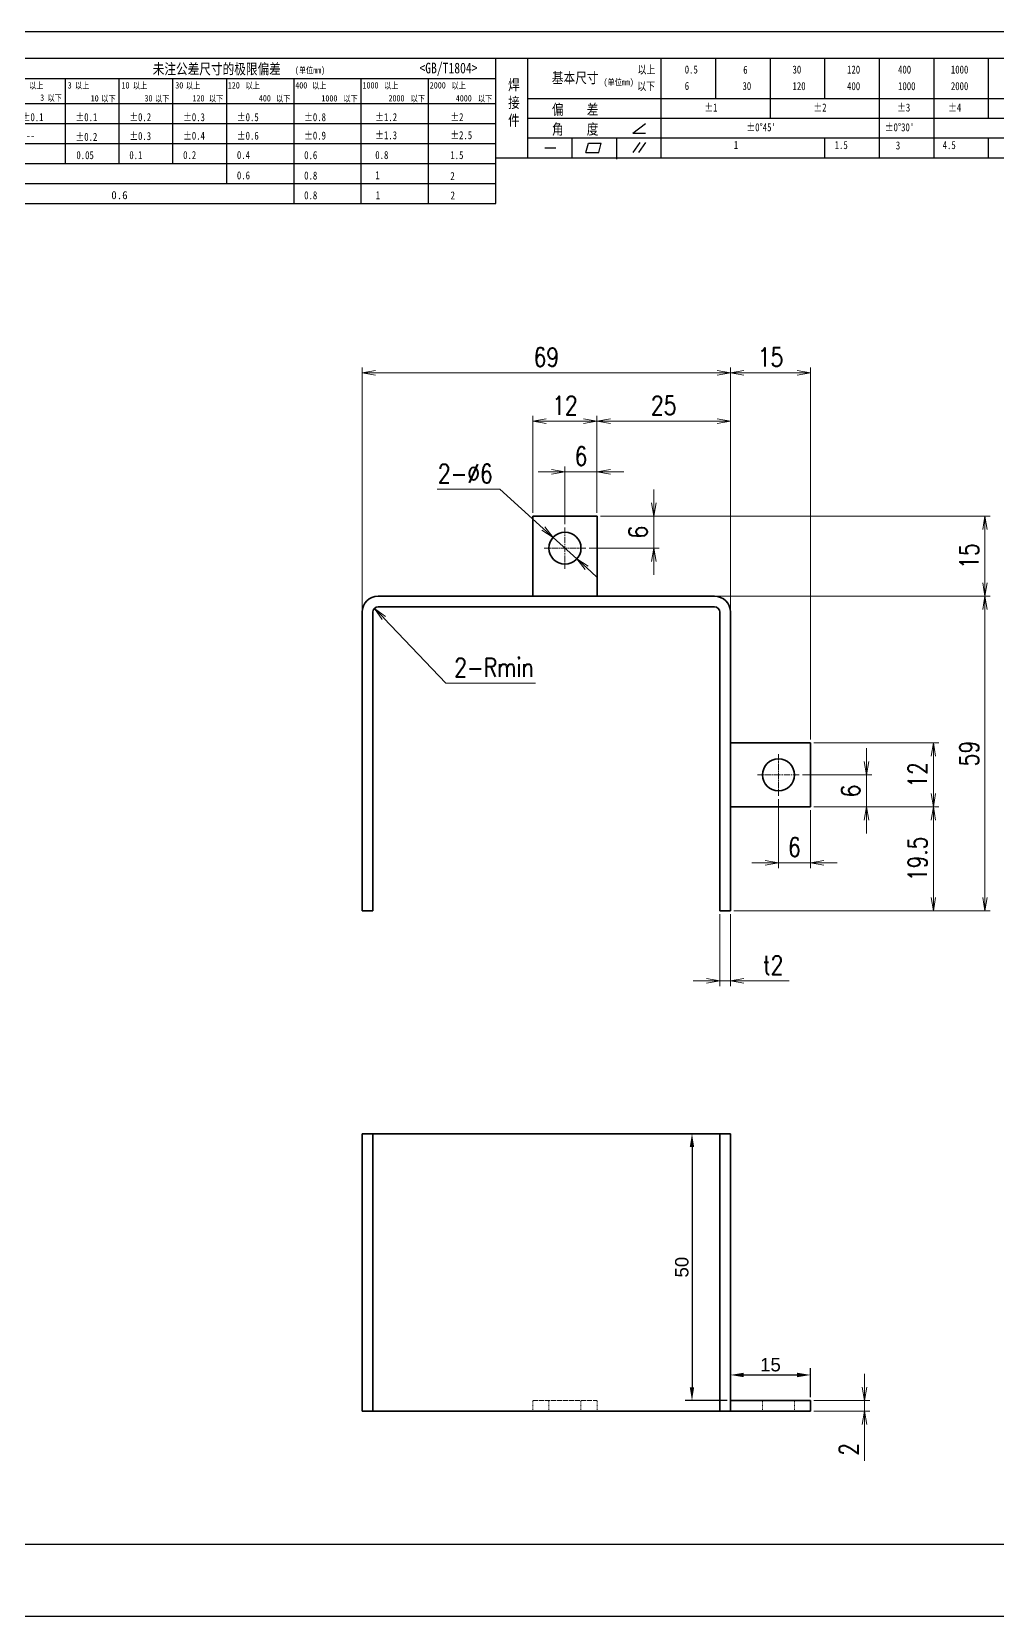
# Model space of a CAD drawing. Header units: millimetres. Extents: x 1201 to 11615, y -7347 to 2683.
# Drawn here: x 5576.4 to 5757.3, y -3109.3 to -2812.3 of the extents above; entities that cross this region are included whole.
import ezdxf

# ---------------------------------------------------------------- set-up
doc = ezdxf.new("R2010")
doc.units = ezdxf.units.MM
doc.linetypes.add('AM_ISO02W050x2', pattern=[3.75, 3, -0.75])
doc.linetypes.add('AM_ISO08W050x2', pattern=[9, 6, -0.75, 1.5, -0.75])
for name, color, linetype, lineweight in [('CENTER', 2, 'AM_ISO08W050x2', 15), ('DIM', 3, 'Continuous', 20), ('HIDDEN', 1, 'AM_ISO02W050x2', 18), ('图框', 7, 'Continuous', 15)]:
    doc.layers.add(name, color=color, linetype=linetype, lineweight=lineweight)
doc.layers.add('图\\M+19E79\\M+195B6\\M+18E9A', color=7, linetype='Continuous')
doc.styles.add('DIM', font='romans.shx', dxfattribs={"width": 0.8, "bigfont": 'bigfont.shx'})
doc.styles.get("Standard").update_dxf_attribs({"font": 'arial.ttf'})
doc.styles.add('国标', font='simfang.ttf', dxfattribs={"width": 0.8})
doc.dimstyles.new('ISO-25', dxfattribs={"dimtxt": 2.5, "dimasz": 2.5, "dimexe": 1.25, "dimexo": 0.625, "dimtad": 1, "dimtxsty": 'Standard', "dimcen": 2.5, "dimadec": 0, "dimazin": 0, "dimtfac": 1, "dimtmove": 0, "dimatfit": 3, "dimfxl": 0, "dimarcsym": 0})
doc.dimstyles.new('YH 1-1$0', dxfattribs={"dimtxt": 3.5, "dimasz": 2.5, "dimexe": 1, "dimexo": 0.625, "dimgap": 1.2, "dimtad": 1, "dimzin": 9, "dimdsep": 46, "dimtxsty": 'DIM', "dimblk": 'OPEN', "dimcen": 0, "dimclrd": 8, "dimclre": 8, "dimclrt": 2, "dimazin": 2, "dimtfac": 0.5, "dimtmove": 0, "dimatfit": 3, "dimldrblk": 'OPEN', "dimfxl": 0, "dimtolj": 1, "dimlwd": 13, "dimlwe": 13, "dimarcsym": 0})
doc.dimstyles.new('YH 1-1$3', dxfattribs={"dimtxt": 3.5, "dimasz": 2.5, "dimexe": 1, "dimexo": 0.625, "dimgap": 1.2, "dimtad": 1, "dimtoh": 1, "dimzin": 9, "dimdsep": 46, "dimtxsty": 'DIM', "dimblk": 'OPEN', "dimcen": 0, "dimclrd": 8, "dimclre": 8, "dimclrt": 2, "dimazin": 2, "dimtfac": 0.5, "dimtmove": 0, "dimatfit": 3, "dimldrblk": 'OPEN', "dimfxl": 0, "dimtolj": 1, "dimlwd": 13, "dimlwe": 13, "dimarcsym": 0})
doc.dimstyles.new('YH 1-1$4', dxfattribs={"dimtxt": 3.5, "dimasz": 2.5, "dimexe": 1, "dimexo": 0.625, "dimgap": 1.2, "dimtad": 1, "dimtoh": 1, "dimzin": 9, "dimdsep": 46, "dimtxsty": 'DIM', "dimblk": 'OPEN', "dimcen": 0, "dimclrd": 8, "dimclre": 8, "dimclrt": 2, "dimazin": 2, "dimtfac": 0.5, "dimtmove": 0, "dimatfit": 3, "dimldrblk": 'OPEN', "dimfxl": 0, "dimtolj": 1, "dimlwd": 13, "dimlwe": 13, "dimarcsym": 0})

# ---------------------------------------------------------------- blocks, each defined once
blk = doc.blocks.new('GZDEH零件A3图框V01版')
at = {"layer": 'Defpoints', "linetype": 'Continuous'}
for p, q in [((3277.49, -1549.46), (2857.49, -1549.46)), ((2857.49, -1846.46), (3277.49, -1846.46))]:
    blk.add_line(p, q, dxfattribs=at)
at = {"layer": '图\\M+19E79\\M+195B6\\M+18E9A', "linetype": 'Continuous', "lineweight": 30}
for p, q in [((3272.49, -1554.46), (2882.49, -1554.46)), ((2882.49, -1832.96), (3272.49, -1832.96))]:
    blk.add_line(p, q, dxfattribs=at)
at = {"layer": '图\\M+19E79\\M+195B6\\M+18E9A', "color": 9}
for p, q in [((2990.09, -1581.67), (2990.09, -1554.46)), ((2996.09, -1573.08), (2996.09, -1554.46)), ((3021.09, -1561.98), (3021.09, -1554.46)), ((3031.31, -1561.98), (3031.31, -1554.46)), ((3041.53, -1561.98), (3041.53, -1554.46)), ((3051.75, -1561.98), (3051.75, -1554.46)), ((3061.98, -1561.98), (3061.98, -1554.46)), ((3072.2, -1561.98), (3072.2, -1554.46)), ((3082.42, -1561.98), (3082.42, -1554.46)), ((2899.37, -1558.24), (2990.09, -1558.24)), ((2909.45, -1574.17), (2909.45, -1558.24)), ((2919.53, -1574.17), (2919.53, -1558.24)), ((2929.61, -1574.17), (2929.61, -1558.24)), ((2939.69, -1577.92), (2939.69, -1558.24)), ((2952.29, -1581.67), (2952.29, -1558.24)), ((2964.89, -1581.67), (2964.89, -1558.24)), ((2977.49, -1581.67), (2977.49, -1558.24)), ((2996.09, -1561.98), (3113.09, -1561.98)), ((3021.09, -1573.08), (3021.09, -1561.98)), ((3041.53, -1565.68), (3041.53, -1561.98)), ((3061.98, -1573.08), (3061.98, -1561.98)), ((3072.2, -1573.08), (3072.2, -1561.98)), ((3082.42, -1565.68), (3082.42, -1561.98)), ((2882.49, -1562.92), (2990.09, -1562.92)), ((2882.49, -1566.67), (2990.09, -1566.67)), ((2996.09, -1565.68), (3113.09, -1565.68)), ((3015.75, -1568.51), (3018.15, -1566.66)), ((2882.49, -1570.42), (2990.09, -1570.42)), ((2996.09, -1569.38), (3113.09, -1569.38)), ((3004.42, -1573.08), (3004.42, -1569.38)), ((3006.97, -1572.12), (3007.45, -1570.33)), ((3007.45, -1570.33), (3009.86, -1570.33)), ((3009.39, -1572.12), (3009.86, -1570.33)), ((3012.75, -1573.08), (3012.75, -1569.38)), ((3015.75, -1568.51), (3018.15, -1568.51)), ((3015.81, -1572.12), (3017.15, -1570.26)), ((3016.89, -1572.12), (3018.23, -1570.26)), ((3051.75, -1573.08), (3051.75, -1569.38)), ((3082.42, -1573.08), (3082.42, -1569.48)), ((2990.09, -1573.08), (3113.09, -1573.08)), ((2999.26, -1571.23), (3001.32, -1571.23)), ((3006.97, -1572.12), (3009.39, -1572.12)), ((3012.75, -1573.33), (3012.75, -1573.08)), ((2882.49, -1574.17), (2990.09, -1574.17)), ((2882.49, -1577.92), (2990.09, -1577.92)), ((2882.49, -1581.67), (2990.09, -1581.67))]:
    blk.add_line(p, q, dxfattribs=at)
at = {"layer": '图\\M+19E79\\M+195B6\\M+18E9A', "color": 9, "style": '国标', "width": 0.8}
for s, height, p in [('未注公差尺寸的极限偏差', 2, (2925.81, -1557.44)), ('<GB/T1804>', 2, (2975.78, -1557.27)), ('以上', 1.5, (3016.64, -1557.33)), ('0.5', 1.5, (3025.49, -1557.3)), ('6', 1.5, (3036.45, -1557.34)), ('30', 1.5, (3045.69, -1557.31)), ('120', 1.5, (3055.91, -1557.31)), ('400', 1.5, (3065.46, -1557.31)), ('1000', 1.5, (3075.36, -1557.31)), ('30', 1.2, (2930.04, -1560.11)), ('基本尺寸', 2, (3000.6, -1559.1)), ('以下', 1.5, (3016.58, -1560.43)), ('6', 1.5, (3025.49, -1560.38)), ('30', 1.5, (3036.31, -1560.39)), ('120', 1.5, (3045.69, -1560.41)), ('400', 1.5, (3055.91, -1560.41)), ('1000', 1.5, (3065.46, -1560.41)), ('2000', 1.5, (3075.36, -1560.41)), ('±0.1', 1.5, (2901.27, -1566.23)), ('±0.1', 1.5, (2911.35, -1566.23)), ('±0.2', 1.5, (2921.43, -1566.23)), ('±0.3', 1.5, (2931.51, -1566.23)), ('±0.5', 1.5, (2941.59, -1566.23)), ('±0.8', 1.5, (2954.19, -1566.23)), ('±1.2', 1.5, (2967.51, -1566.23)), ('±2', 1.5, (2981.58, -1566.23)), ('偏    差', 2, (3000.6, -1565.04)), ('±1', 1.5, (3029.16, -1564.42)), ('±2', 1.5, (3049.61, -1564.42)), ('±3', 1.5, (3065.3, -1564.42)), ('±4', 1.5, (3074.85, -1564.42)), ('±0.3', 1.5, (2921.43, -1569.77)), ('±0.4', 1.5, (2931.51, -1569.71)), ('±0.6', 1.5, (2941.59, -1569.71)), ('±0.9', 1.5, (2954.19, -1569.68)), ('±1.3', 1.5, (2967.51, -1569.62)), ('±2.5', 1.5, (2981.58, -1569.61)), ('角    度', 2, (3000.6, -1568.74)), ("±0%%D45'", 1.5, (3037.06, -1568.12)), ("±0%%D30'", 1.5, (3062.98, -1568.12)), ('---', 1.5, (2901.27, -1569.65)), ('±0.2', 1.5, (2911.35, -1569.92)), ('1', 1.5, (3034.69, -1571.43)), ('1.5', 1.5, (3053.59, -1571.46)), ('3', 1.5, (3065.05, -1571.53)), ('4.5', 1.5, (3073.82, -1571.46)), ('0.1', 1.5, (2921.43, -1573.34)), ('0.2', 1.5, (2931.51, -1573.33)), ('0.4', 1.5, (2941.59, -1573.33)), ('0.6', 1.5, (2954.19, -1573.35)), ('0.8', 1.5, (2967.51, -1573.33)), ('1.5', 1.5, (2981.58, -1573.34)), ('0.6', 1.5, (2941.59, -1577.14)), ('0.8', 1.5, (2954.19, -1577.17)), ('1', 1.5, (2967.51, -1577.12)), ('2', 1.5, (2981.58, -1577.26)), ('0.8', 1.5, (2954.19, -1580.87)), ('1', 1.5, (2967.59, -1580.86)), ('2', 1.5, (2981.62, -1580.89))]:
    blk.add_text(s, height=height, dxfattribs=at).set_placement(p)
at = {"layer": '图\\M+19E79\\M+195B6\\M+18E9A', "color": 9, "lineweight": 15, "style": '国标', "width": 0.8}
for s, p in [('(单位mm)', (2952.44, -1557.27)), ('以上', (2902.64, -1560.16)), ('3', (2909.88, -1560.11)), ('以上', (2911.25, -1560.16)), ('10', (2919.96, -1560.11)), ('以上', (2922.09, -1560.16)), ('以上', (2932.02, -1560.16)), ('120', (2939.88, -1560.11)), ('以上', (2943.21, -1560.16)), ('400', (2952.52, -1560.11)), ('以上', (2955.68, -1560.16)), ('1000', (2965.12, -1560.11)), ('以上', (2969.16, -1560.16)), ('2000', (2977.72, -1560.11)), ('以上', (2981.8, -1560.16)), ('(单位mm)', (3010.27, -1559.51)), ('3', (2904.73, -1562.41)), ('以下', (2906.1, -1562.46)), ('10', (2914.19, -1562.54)), ('以下', (2916.18, -1562.59)), ('30', (2924.27, -1562.54)), ('以下', (2926.26, -1562.59)), ('120', (2933.26, -1562.54)), ('以下', (2936.34, -1562.59)), ('400', (2945.7, -1562.54)), ('以下', (2948.94, -1562.59)), ('1000', (2957.41, -1562.54)), ('以下', (2961.54, -1562.59)), ('2000', (2969.99, -1562.54)), ('以下', (2974.14, -1562.59)), ('4000', (2982.59, -1562.54)), ('以下', (2986.74, -1562.59))]:
    blk.add_text(s, height=1.2, dxfattribs=at).set_placement(p)
at = {"layer": '图\\M+19E79\\M+195B6\\M+18E9A', "color": 9, "lineweight": 13, "style": '国标'}
blk.add_text('0.6', height=1.5, dxfattribs=at).set_placement((2918.05, -1580.85))
at = {"layer": '图\\M+19E79\\M+195B6\\M+18E9A', "color": 9, "insert": (2992.39, -1558.41), "char_height": 2, "width": 3.1877, "attachment_point": 1, "style": '国标'}
blk.add_mtext('焊\\P接\\P件', dxfattribs=at)
at = {"layer": '图\\M+19E79\\M+195B6\\M+18E9A', "color": 9, "insert": (2911.51, -1573.37), "char_height": 1.5, "attachment_point": 7, "style": '国标'}
blk.add_mtext_dynamic_manual_height_columns('0.05', width=5.1982, gutter_width=12.5, heights=[0], dxfattribs=at)
blk = doc.blocks.new('_Open')
at = {"color": 0, "linetype": 'ByBlock', "lineweight": -2}
for p, q in [((-1, 0.17), (0, 0)), ((-1, -0.17), (0, 0)), ((0, 0), (-1, 0))]:
    blk.add_line(p, q, dxfattribs=at)
blk = doc.blocks.new('*D573')
at = {"layer": 'Defpoints', "color": 0, "ltscale": 2, "transparency": 16777216}
for p in [(5707.29, -2876.29), (5638.29, -2922.43), (5707.29, -2922.43)]:
    blk.add_point(p, dxfattribs=at)
at = {"layer": 'DIM', "color": 8, "lineweight": 13, "ltscale": 2, "transparency": 16777216}
for p, q in [((5638.29, -2921.81), (5638.29, -2875.29)), ((5640.79, -2876.29), (5704.79, -2876.29)), ((5707.29, -2921.81), (5707.29, -2875.29))]:
    blk.add_line(p, q, dxfattribs=at)
at = {"layer": 'DIM', "color": 8, "lineweight": 13, "ltscale": 2, "transparency": 16777216, "xscale": 2.5, "yscale": 2.5, "zscale": 2.5, "rotation": 180}
blk.add_blockref('_Open', (5638.29, -2876.29), dxfattribs=at)
at = {"layer": 'DIM', "color": 8, "lineweight": 13, "ltscale": 2, "transparency": 16777216, "xscale": 2.5, "yscale": 2.5, "zscale": 2.5}
blk.add_blockref('_Open', (5707.29, -2876.29), dxfattribs=at)
at = {"layer": 'DIM', "color": 2, "ltscale": 2, "transparency": 16777216, "insert": (5672.79, -2873.34), "char_height": 3.5, "attachment_point": 5, "style": 'DIM'}
blk.add_mtext('\\A1;69', dxfattribs=at)
blk = doc.blocks.new('*D574')
at = {"layer": 'Defpoints', "color": 0, "ltscale": 2, "transparency": 16777216}
for p in [(5707.29, -2876.29), (5707.29, -2921.15), (5722.29, -2945.65)]:
    blk.add_point(p, dxfattribs=at)
at = {"layer": 'DIM', "color": 8, "lineweight": 13, "ltscale": 2, "transparency": 16777216}
for p, q in [((5707.29, -2920.53), (5707.29, -2875.29)), ((5719.79, -2876.29), (5709.79, -2876.29)), ((5722.29, -2945.03), (5722.29, -2875.29))]:
    blk.add_line(p, q, dxfattribs=at)
at = {"layer": 'DIM', "color": 8, "lineweight": 13, "ltscale": 2, "transparency": 16777216, "xscale": 2.5, "yscale": 2.5, "zscale": 2.5, "rotation": 180}
blk.add_blockref('_Open', (5707.29, -2876.29), dxfattribs=at)
at = {"layer": 'DIM', "color": 8, "lineweight": 13, "ltscale": 2, "transparency": 16777216, "xscale": 2.5, "yscale": 2.5, "zscale": 2.5}
blk.add_blockref('_Open', (5722.29, -2876.29), dxfattribs=at)
at = {"layer": 'DIM', "color": 2, "ltscale": 2, "transparency": 16777216, "insert": (5714.79, -2873.34), "char_height": 3.5, "attachment_point": 5, "style": 'DIM'}
blk.add_mtext('\\A1;15', dxfattribs=at)
blk = doc.blocks.new('*D575')
at = {"layer": 'Defpoints', "color": 0, "ltscale": 2, "transparency": 16777216}
for p in [(5682.29, -2885.35), (5682.29, -2903.15), (5707.29, -2921.15)]:
    blk.add_point(p, dxfattribs=at)
at = {"layer": 'DIM', "color": 8, "lineweight": 13, "ltscale": 2, "transparency": 16777216}
for p, q in [((5682.29, -2902.53), (5682.29, -2884.35)), ((5704.79, -2885.35), (5684.79, -2885.35)), ((5707.29, -2920.53), (5707.29, -2884.35))]:
    blk.add_line(p, q, dxfattribs=at)
at = {"layer": 'DIM', "color": 8, "lineweight": 13, "ltscale": 2, "transparency": 16777216, "xscale": 2.5, "yscale": 2.5, "zscale": 2.5, "rotation": 180}
blk.add_blockref('_Open', (5682.29, -2885.35), dxfattribs=at)
at = {"layer": 'DIM', "color": 8, "lineweight": 13, "ltscale": 2, "transparency": 16777216, "xscale": 2.5, "yscale": 2.5, "zscale": 2.5}
blk.add_blockref('_Open', (5707.29, -2885.35), dxfattribs=at)
at = {"layer": 'DIM', "color": 2, "ltscale": 2, "transparency": 16777216, "insert": (5694.79, -2882.4), "char_height": 3.5, "attachment_point": 5, "style": 'DIM'}
blk.add_mtext('\\A1;25', dxfattribs=at)
blk = doc.blocks.new('*D576')
at = {"layer": 'Defpoints', "color": 0, "ltscale": 2, "transparency": 16777216}
for p in [(5682.29, -2885.35), (5670.29, -2903.15), (5682.29, -2903.15)]:
    blk.add_point(p, dxfattribs=at)
at = {"layer": 'DIM', "color": 8, "lineweight": 13, "ltscale": 2, "transparency": 16777216}
for p, q in [((5670.29, -2902.53), (5670.29, -2884.35)), ((5672.79, -2885.35), (5679.79, -2885.35)), ((5682.29, -2902.53), (5682.29, -2884.35))]:
    blk.add_line(p, q, dxfattribs=at)
at = {"layer": 'DIM', "color": 8, "lineweight": 13, "ltscale": 2, "transparency": 16777216, "xscale": 2.5, "yscale": 2.5, "zscale": 2.5, "rotation": 180}
blk.add_blockref('_Open', (5670.29, -2885.35), dxfattribs=at)
at = {"layer": 'DIM', "color": 8, "lineweight": 13, "ltscale": 2, "transparency": 16777216, "xscale": 2.5, "yscale": 2.5, "zscale": 2.5}
blk.add_blockref('_Open', (5682.29, -2885.35), dxfattribs=at)
at = {"layer": 'DIM', "color": 2, "ltscale": 2, "transparency": 16777216, "insert": (5676.29, -2882.4), "char_height": 3.5, "attachment_point": 5, "style": 'DIM'}
blk.add_mtext('\\A1;12', dxfattribs=at)
blk = doc.blocks.new('*D577')
at = {"layer": 'Defpoints', "color": 0, "ltscale": 2, "transparency": 16777216}
for p in [(5704.29, -2918.15), (5707.29, -2977.15), (5754.98, -2977.15)]:
    blk.add_point(p, dxfattribs=at)
at = {"layer": 'DIM', "color": 8, "lineweight": 13, "ltscale": 2, "transparency": 16777216}
for p, q in [((5704.92, -2918.15), (5755.98, -2918.15)), ((5754.98, -2920.65), (5754.98, -2974.65)), ((5707.92, -2977.15), (5755.98, -2977.15))]:
    blk.add_line(p, q, dxfattribs=at)
at = {"layer": 'DIM', "color": 8, "lineweight": 13, "ltscale": 2, "transparency": 16777216, "xscale": 2.5, "yscale": 2.5, "zscale": 2.5}
for p, rotation in [((5754.98, -2918.15), 90), ((5754.98, -2977.15), 270)]:
    blk.add_blockref('_Open', p, dxfattribs=dict(at, rotation=rotation))
at = {"layer": 'DIM', "color": 2, "ltscale": 2, "transparency": 16777216, "insert": (5752.03, -2947.65), "char_height": 3.5, "attachment_point": 5, "rotation": 90, "style": 'DIM'}
blk.add_mtext('\\A1;59', dxfattribs=at)
blk = doc.blocks.new('*D578')
at = {"layer": 'Defpoints', "color": 0, "ltscale": 2, "transparency": 16777216}
for p in [(5682.29, -2903.15), (5754.98, -2903.15), (5704.29, -2918.15)]:
    blk.add_point(p, dxfattribs=at)
at = {"layer": 'DIM', "color": 8, "lineweight": 13, "ltscale": 2, "transparency": 16777216}
for p, q in [((5682.92, -2903.15), (5755.98, -2903.15)), ((5754.98, -2915.65), (5754.98, -2905.65)), ((5704.92, -2918.15), (5755.98, -2918.15))]:
    blk.add_line(p, q, dxfattribs=at)
at = {"layer": 'DIM', "color": 8, "lineweight": 13, "ltscale": 2, "transparency": 16777216, "xscale": 2.5, "yscale": 2.5, "zscale": 2.5}
for p, rotation in [((5754.98, -2903.15), 90), ((5754.98, -2918.15), 270)]:
    blk.add_blockref('_Open', p, dxfattribs=dict(at, rotation=rotation))
at = {"layer": 'DIM', "color": 2, "ltscale": 2, "transparency": 16777216, "insert": (5752.03, -2910.65), "char_height": 3.5, "attachment_point": 5, "rotation": 90, "style": 'DIM'}
blk.add_mtext('\\A1;15', dxfattribs=at)
blk = doc.blocks.new('*D579')
at = {"layer": 'Defpoints', "color": 0, "ltscale": 2, "transparency": 16777216}
for p in [(5722.29, -2957.65), (5707.92, -2977.15), (5745.31, -2977.15)]:
    blk.add_point(p, dxfattribs=at)
at = {"layer": 'DIM', "color": 8, "lineweight": 13, "ltscale": 2, "transparency": 16777216}
for p, q in [((5722.92, -2957.65), (5746.31, -2957.65)), ((5745.31, -2960.15), (5745.31, -2974.65)), ((5708.54, -2977.15), (5746.31, -2977.15))]:
    blk.add_line(p, q, dxfattribs=at)
at = {"layer": 'DIM', "color": 8, "lineweight": 13, "ltscale": 2, "transparency": 16777216, "xscale": 2.5, "yscale": 2.5, "zscale": 2.5}
for p, rotation in [((5745.31, -2957.65), 90), ((5745.31, -2977.15), 270)]:
    blk.add_blockref('_Open', p, dxfattribs=dict(at, rotation=rotation))
at = {"layer": 'DIM', "color": 2, "ltscale": 2, "transparency": 16777216, "insert": (5742.36, -2967.4), "char_height": 3.5, "attachment_point": 5, "rotation": 90, "style": 'DIM'}
blk.add_mtext('\\A1;19.5', dxfattribs=at)
blk = doc.blocks.new('*D580')
at = {"layer": 'Defpoints', "color": 0, "ltscale": 2, "transparency": 16777216}
for p in [(5722.29, -2945.65), (5745.31, -2945.65), (5722.29, -2957.65)]:
    blk.add_point(p, dxfattribs=at)
at = {"layer": 'DIM', "color": 8, "lineweight": 13, "ltscale": 2, "transparency": 16777216}
for p, q in [((5722.92, -2945.65), (5746.31, -2945.65)), ((5745.31, -2955.15), (5745.31, -2948.15)), ((5722.92, -2957.65), (5746.31, -2957.65))]:
    blk.add_line(p, q, dxfattribs=at)
at = {"layer": 'DIM', "color": 8, "lineweight": 13, "ltscale": 2, "transparency": 16777216, "xscale": 2.5, "yscale": 2.5, "zscale": 2.5}
for p, rotation in [((5745.31, -2945.65), 90), ((5745.31, -2957.65), 270)]:
    blk.add_blockref('_Open', p, dxfattribs=dict(at, rotation=rotation))
at = {"layer": 'DIM', "color": 2, "ltscale": 2, "transparency": 16777216, "insert": (5742.36, -2951.65), "char_height": 3.5, "attachment_point": 5, "rotation": 90, "style": 'DIM'}
blk.add_mtext('\\A1;12', dxfattribs=at)
blk = doc.blocks.new('*D581')
at = {"layer": 'Defpoints', "color": 0, "ltscale": 2, "transparency": 16777216}
for p in [(5720.19, -2951.65), (5722.29, -2957.65), (5732.78, -2957.65)]:
    blk.add_point(p, dxfattribs=at)
at = {"layer": 'DIM', "color": 8, "lineweight": 13, "ltscale": 2, "transparency": 16777216}
for p, q in [((5732.78, -2949.15), (5732.78, -2946.65)), ((5720.82, -2951.65), (5733.78, -2951.65)), ((5732.78, -2951.65), (5732.78, -2957.65)), ((5722.92, -2957.65), (5733.78, -2957.65)), ((5732.78, -2960.15), (5732.78, -2962.65))]:
    blk.add_line(p, q, dxfattribs=at)
at = {"layer": 'DIM', "color": 8, "lineweight": 13, "ltscale": 2, "transparency": 16777216, "xscale": 2.5, "yscale": 2.5, "zscale": 2.5}
for p, rotation in [((5732.78, -2951.65), 270), ((5732.78, -2957.65), 90)]:
    blk.add_blockref('_Open', p, dxfattribs=dict(at, rotation=rotation))
at = {"layer": 'DIM', "color": 2, "ltscale": 2, "transparency": 16777216, "insert": (5729.83, -2954.65), "char_height": 3.5, "attachment_point": 5, "rotation": 90, "style": 'DIM'}
blk.add_mtext('\\A1;6', dxfattribs=at)
blk = doc.blocks.new('*D582')
at = {"layer": 'Defpoints', "color": 0, "ltscale": 2, "transparency": 16777216}
for p in [(5716.29, -2955.55), (5722.29, -2957.65), (5722.29, -2968.13)]:
    blk.add_point(p, dxfattribs=at)
at = {"layer": 'DIM', "color": 8, "lineweight": 13, "ltscale": 2, "transparency": 16777216}
for p, q in [((5716.29, -2956.18), (5716.29, -2969.13)), ((5722.29, -2958.28), (5722.29, -2969.13)), ((5713.79, -2968.13), (5711.29, -2968.13)), ((5716.29, -2968.13), (5722.29, -2968.13)), ((5724.79, -2968.13), (5727.29, -2968.13))]:
    blk.add_line(p, q, dxfattribs=at)
at = {"layer": 'DIM', "color": 8, "lineweight": 13, "ltscale": 2, "transparency": 16777216, "xscale": 2.5, "yscale": 2.5, "zscale": 2.5}
blk.add_blockref('_Open', (5716.29, -2968.13), dxfattribs=at)
at = {"layer": 'DIM', "color": 8, "lineweight": 13, "ltscale": 2, "transparency": 16777216, "xscale": 2.5, "yscale": 2.5, "zscale": 2.5, "rotation": 180}
blk.add_blockref('_Open', (5722.29, -2968.13), dxfattribs=at)
at = {"layer": 'DIM', "color": 2, "ltscale": 2, "transparency": 16777216, "insert": (5719.29, -2965.18), "char_height": 3.5, "attachment_point": 5, "style": 'DIM'}
blk.add_mtext('\\A1;6', dxfattribs=at)
blk = doc.blocks.new('*D583')
at = {"layer": 'Defpoints', "color": 0, "ltscale": 2, "transparency": 16777216}
for p in [(5705.29, -2977.15), (5707.29, -2977.15), (5707.29, -2990.25)]:
    blk.add_point(p, dxfattribs=at)
at = {"layer": 'DIM', "color": 8, "lineweight": 13, "ltscale": 2, "transparency": 16777216}
for p, q in [((5705.29, -2977.78), (5705.29, -2991.25)), ((5707.29, -2977.78), (5707.29, -2991.25)), ((5702.79, -2990.25), (5700.29, -2990.25)), ((5705.29, -2990.25), (5707.29, -2990.25)), ((5709.79, -2990.25), (5718.29, -2990.25))]:
    blk.add_line(p, q, dxfattribs=at)
at = {"layer": 'DIM', "color": 8, "lineweight": 13, "ltscale": 2, "transparency": 16777216, "xscale": 2.5, "yscale": 2.5, "zscale": 2.5}
blk.add_blockref('_Open', (5705.29, -2990.25), dxfattribs=at)
at = {"layer": 'DIM', "color": 8, "lineweight": 13, "ltscale": 2, "transparency": 16777216, "xscale": 2.5, "yscale": 2.5, "zscale": 2.5, "rotation": 180}
blk.add_blockref('_Open', (5707.29, -2990.25), dxfattribs=at)
at = {"layer": 'DIM', "color": 2, "ltscale": 2, "transparency": 16777216, "insert": (5715.29, -2987.3), "char_height": 3.5, "attachment_point": 5, "style": 'DIM'}
blk.add_mtext('\\A1;t2', dxfattribs=at)
blk = doc.blocks.new('*D584')
at = {"layer": 'Defpoints', "color": 0, "ltscale": 2, "transparency": 16777216}
for p in [(5682.29, -2903.15), (5692.93, -2903.15), (5680.19, -2909.15)]:
    blk.add_point(p, dxfattribs=at)
at = {"layer": 'DIM', "color": 8, "lineweight": 13, "ltscale": 2, "transparency": 16777216}
for p, q in [((5692.93, -2900.65), (5692.93, -2898.15)), ((5682.92, -2903.15), (5693.93, -2903.15)), ((5692.93, -2909.15), (5692.93, -2903.15)), ((5680.82, -2909.15), (5693.93, -2909.15)), ((5692.93, -2911.65), (5692.93, -2914.15))]:
    blk.add_line(p, q, dxfattribs=at)
at = {"layer": 'DIM', "color": 8, "lineweight": 13, "ltscale": 2, "transparency": 16777216, "xscale": 2.5, "yscale": 2.5, "zscale": 2.5}
for p, rotation in [((5692.93, -2903.15), 270), ((5692.93, -2909.15), 90)]:
    blk.add_blockref('_Open', p, dxfattribs=dict(at, rotation=rotation))
at = {"layer": 'DIM', "color": 2, "ltscale": 2, "transparency": 16777216, "insert": (5689.98, -2906.15), "char_height": 3.5, "attachment_point": 5, "rotation": 90, "style": 'DIM'}
blk.add_mtext('\\A1;6', dxfattribs=at)
blk = doc.blocks.new('*D585')
at = {"layer": 'Defpoints', "color": 0, "ltscale": 2, "transparency": 16777216}
for p in [(5682.29, -2894.86), (5682.29, -2903.15), (5676.29, -2905.25)]:
    blk.add_point(p, dxfattribs=at)
at = {"layer": 'DIM', "color": 8, "lineweight": 13, "ltscale": 2, "transparency": 16777216}
for p, q in [((5673.79, -2894.86), (5671.29, -2894.86)), ((5676.29, -2904.63), (5676.29, -2893.86)), ((5676.29, -2894.86), (5682.29, -2894.86)), ((5682.29, -2902.53), (5682.29, -2893.86)), ((5684.79, -2894.86), (5687.29, -2894.86))]:
    blk.add_line(p, q, dxfattribs=at)
at = {"layer": 'DIM', "color": 8, "lineweight": 13, "ltscale": 2, "transparency": 16777216, "xscale": 2.5, "yscale": 2.5, "zscale": 2.5}
blk.add_blockref('_Open', (5676.29, -2894.86), dxfattribs=at)
at = {"layer": 'DIM', "color": 8, "lineweight": 13, "ltscale": 2, "transparency": 16777216, "xscale": 2.5, "yscale": 2.5, "zscale": 2.5, "rotation": 180}
blk.add_blockref('_Open', (5682.29, -2894.86), dxfattribs=at)
at = {"layer": 'DIM', "color": 2, "ltscale": 2, "transparency": 16777216, "insert": (5679.29, -2891.91), "char_height": 3.5, "attachment_point": 5, "style": 'DIM'}
blk.add_mtext('\\A1;6', dxfattribs=at)
blk = doc.blocks.new('*D586')
at = {"layer": 'Defpoints', "color": 0, "ltscale": 2, "transparency": 16777216}
for p in [(5640.6, -2920.43), (5641.29, -2921.15)]:
    blk.add_point(p, dxfattribs=at)
at = {"layer": 'DIM', "color": 8, "lineweight": 13, "ltscale": 2, "transparency": 16777216}
for p, q in [((5653.97, -2934.44), (5642.33, -2922.24)), ((5670.77, -2934.44), (5653.97, -2934.44))]:
    blk.add_line(p, q, dxfattribs=at)
at = {"layer": 'DIM', "color": 8, "lineweight": 13, "ltscale": 2, "transparency": 16777216, "xscale": 2.5, "yscale": 2.5, "zscale": 2.5, "rotation": 133.6435390696818}
blk.add_blockref('_Open', (5640.6, -2920.43), dxfattribs=at)
at = {"layer": 'DIM', "color": 2, "ltscale": 2, "transparency": 16777216, "insert": (5662.97, -2931.49), "char_height": 3.5, "attachment_point": 5, "style": 'DIM'}
blk.add_mtext('\\A1;{\\Fromans,bigfont|c134;2-Rmin}', dxfattribs=at)
blk = doc.blocks.new('*D587')
at = {"layer": 'Defpoints', "color": 0, "ltscale": 2, "transparency": 16777216}
for p in [(5674.07, -2907.14), (5678.52, -2911.16)]:
    blk.add_point(p, dxfattribs=at)
at = {"layer": 'DIM', "color": 8, "lineweight": 13, "ltscale": 2, "transparency": 16777216}
for p, q in [((5652.35, -2898.12), (5664.09, -2898.12)), ((5664.09, -2898.12), (5672.21, -2905.46)), ((5678.52, -2911.16), (5674.07, -2907.14)), ((5680.37, -2912.84), (5682.22, -2914.52))]:
    blk.add_line(p, q, dxfattribs=at)
at = {"layer": 'DIM', "color": 8, "lineweight": 13, "ltscale": 2, "transparency": 16777216, "xscale": 2.5, "yscale": 2.5, "zscale": 2.5}
for p, rotation in [((5674.07, -2907.14), 317.8782604050623), ((5678.52, -2911.16), 137.8782604050623)]:
    blk.add_blockref('_Open', p, dxfattribs=dict(at, rotation=rotation))
at = {"layer": 'DIM', "color": 2, "ltscale": 2, "transparency": 16777216, "insert": (5657.62, -2895.17), "char_height": 3.5, "attachment_point": 5, "style": 'DIM'}
blk.add_mtext('\\A1;2-%%c6', dxfattribs=at)
blk = doc.blocks.new('*D588')
at = {"layer": 'Defpoints', "color": 0, "ltscale": 2, "transparency": 16777216}
for p in [(5722.29, -3068.91), (5722.29, -3070.91), (5732.4, -3070.91)]:
    blk.add_point(p, dxfattribs=at)
at = {"layer": 'DIM', "color": 8, "lineweight": 13, "ltscale": 2, "transparency": 16777216}
for p, q in [((5732.4, -3066.41), (5732.4, -3063.91)), ((5722.92, -3068.91), (5733.4, -3068.91)), ((5722.92, -3070.91), (5733.4, -3070.91)), ((5732.4, -3068.91), (5732.4, -3070.91)), ((5732.4, -3073.41), (5732.4, -3080.18))]:
    blk.add_line(p, q, dxfattribs=at)
at = {"layer": 'DIM', "color": 8, "lineweight": 13, "ltscale": 2, "transparency": 16777216, "xscale": 2.5, "yscale": 2.5, "zscale": 2.5}
for p, rotation in [((5732.4, -3068.91), 270), ((5732.4, -3070.91), 90)]:
    blk.add_blockref('_Open', p, dxfattribs=dict(at, rotation=rotation))
at = {"layer": 'DIM', "color": 2, "ltscale": 2, "transparency": 16777216, "insert": (5729.45, -3078.05), "char_height": 3.5, "attachment_point": 5, "rotation": 90, "style": 'DIM'}
blk.add_mtext('\\A1;2', dxfattribs=at)
blk = doc.blocks.new('*D595')
at = {"layer": 'Defpoints', "color": 0, "transparency": 16777216}
for p in [(5707.29, -3018.91), (5700.09, -3068.91), (5707.29, -3068.91)]:
    blk.add_point(p, dxfattribs=at)
at = {"layer": 'DIM', "color": 0, "lineweight": -2, "transparency": 16777216}
for p, q in [((5706.67, -3018.91), (5698.84, -3018.91)), ((5700.09, -3021.41), (5700.09, -3066.41)), ((5706.67, -3068.91), (5698.84, -3068.91))]:
    blk.add_line(p, q, dxfattribs=at)
at = {"layer": 'DIM', "color": 0, "transparency": 16777216}
for points in [[(5699.67, -3021.41), (5700.5, -3021.41), (5700.09, -3018.91)], [(5699.67, -3066.41), (5700.5, -3066.41), (5700.09, -3068.91)]]:
    blk.add_solid(points, dxfattribs=at)
at = {"layer": 'DIM', "color": 0, "transparency": 16777216, "insert": (5698.19, -3043.91), "char_height": 2.5, "attachment_point": 5, "rotation": 90}
blk.add_mtext('50', dxfattribs=at)
blk = doc.blocks.new('*D596')
at = {"layer": 'Defpoints', "color": 0, "transparency": 16777216}
for p in [(5722.29, -3064.12), (5707.29, -3068.91), (5722.29, -3068.91)]:
    blk.add_point(p, dxfattribs=at)
at = {"layer": 'DIM', "color": 0, "lineweight": -2, "transparency": 16777216}
for p, q in [((5707.29, -3068.29), (5707.29, -3062.87)), ((5709.79, -3064.12), (5719.79, -3064.12)), ((5722.29, -3068.29), (5722.29, -3062.87))]:
    blk.add_line(p, q, dxfattribs=at)
at = {"layer": 'DIM', "color": 0, "transparency": 16777216}
for points in [[(5709.79, -3063.7), (5709.79, -3064.53), (5707.29, -3064.12)], [(5719.79, -3063.7), (5719.79, -3064.53), (5722.29, -3064.12)]]:
    blk.add_solid(points, dxfattribs=at)
at = {"layer": 'DIM', "color": 0, "transparency": 16777216, "insert": (5714.79, -3062.21), "char_height": 2.5, "attachment_point": 5}
blk.add_mtext('15', dxfattribs=at)

msp = doc.modelspace()

# ---------------------------------------------------------------- linework, layer by layer
at = {"color": 7, "lineweight": 35, "ltscale": 0.3}
for p, q in [((5682.291, -2903.15), (5670.291, -2903.15)), ((5722.291, -2957.65), (5722.291, -2945.65))]:
    msp.add_line(p, q, dxfattribs=at)
at = {"color": 7, "lineweight": 35, "ltscale": 0.375}
for p, q in [((5670.291, -2903.15), (5670.291, -2918.15)), ((5682.291, -2918.15), (5682.291, -2903.15)), ((5707.291, -2945.65), (5722.291, -2945.65)), ((5707.291, -2957.65), (5722.291, -2957.65)), ((5707.291, -3068.915), (5722.291, -3068.915)), ((5707.291, -3070.915), (5722.291, -3070.915))]:
    msp.add_line(p, q, dxfattribs=at)
at = {"color": 7, "lineweight": 35}
for p, q in [((5704.291, -2918.15), (5641.291, -2918.15)), ((5638.291, -2974.15), (5638.291, -2921.15)), ((5640.291, -2974.15), (5640.291, -2921.15)), ((5641.291, -2920.15), (5704.291, -2920.15)), ((5705.291, -2974.15), (5705.291, -2921.15)), ((5707.291, -2974.15), (5707.291, -2921.15)), ((5641.291, -3018.915), (5704.291, -3018.915)), ((5638.291, -3021.915), (5638.291, -3070.915)), ((5640.291, -3021.915), (5640.291, -3070.915)), ((5705.291, -3021.915), (5705.291, -3070.915)), ((5707.291, -3021.915), (5707.291, -3070.915)), ((5641.291, -3070.915), (5704.291, -3070.915))]:
    msp.add_line(p, q, dxfattribs=at)
at = {"color": 7, "lineweight": 35, "ltscale": 0.075}
for p, q in [((5638.291, -2974.15), (5638.291, -2977.15)), ((5640.291, -2977.15), (5640.291, -2974.15)), ((5705.291, -2974.15), (5705.291, -2977.15)), ((5707.291, -2977.15), (5707.291, -2974.15)), ((5638.291, -3018.915), (5638.291, -3021.915)), ((5640.291, -3021.915), (5640.291, -3018.915)), ((5705.291, -3018.915), (5705.291, -3021.915)), ((5707.291, -3021.915), (5707.291, -3018.915))]:
    msp.add_line(p, q, dxfattribs=at)
at = {"color": 7, "lineweight": 35, "ltscale": 0.05}
for p, q in [((5638.291, -2977.15), (5640.291, -2977.15)), ((5705.291, -2977.15), (5707.291, -2977.15)), ((5638.291, -3018.915), (5640.291, -3018.915)), ((5705.291, -3018.915), (5707.291, -3018.915)), ((5640.291, -3070.915), (5638.291, -3070.915)), ((5707.291, -3070.915), (5705.291, -3070.915)), ((5722.291, -3070.915), (5722.291, -3068.915))]:
    msp.add_line(p, q, dxfattribs=at)
at = {"color": 7, "lineweight": 35, "ltscale": 0.025}
for p, q in [((5641.291, -3018.915), (5640.291, -3018.915)), ((5705.291, -3018.915), (5704.291, -3018.915)), ((5641.291, -3070.915), (5640.291, -3070.915)), ((5705.291, -3070.915), (5704.291, -3070.915))]:
    msp.add_line(p, q, dxfattribs=at)
msp.add_line((1201.092, -3109.349), (10120.957, -3109.349))
at = {"color": 7, "lineweight": 35}
for centre in [(5676.291, -2909.15), (5716.291, -2951.65)]:
    msp.add_circle(centre, 3, dxfattribs=at)
for centre, radius, start, end in [((5641.291, -2921.15), 3, 90, 180), ((5704.291, -2921.15), 3, 0.00013, 89.99987), ((5641.291, -2921.15), 1, 90, 180), ((5704.291, -2921.15), 1, 0, 90)]:
    msp.add_arc(centre, radius, start, end, dxfattribs=at)
at = {"layer": 'CENTER', "ltscale": 0.195}
for p, q in [((5676.291, -2905.25), (5676.291, -2913.05)), ((5680.191, -2909.15), (5672.391, -2909.15)), ((5716.291, -2947.75), (5716.291, -2955.55)), ((5720.191, -2951.65), (5712.391, -2951.65))]:
    msp.add_line(p, q, dxfattribs=at)
at = {"layer": 'HIDDEN', "ltscale": 0.3}
msp.add_line((5670.291, -3068.915), (5682.291, -3068.915), dxfattribs=at)
at = {"layer": 'HIDDEN', "ltscale": 0.05}
for p, q in [((5670.291, -3070.915), (5670.291, -3068.915)), ((5673.291, -3070.915), (5673.291, -3068.915)), ((5679.291, -3070.915), (5679.291, -3068.915)), ((5682.291, -3070.915), (5682.291, -3068.915)), ((5713.291, -3070.915), (5713.291, -3068.915)), ((5719.291, -3070.915), (5719.291, -3068.915))]:
    msp.add_line(p, q, dxfattribs=at)

# ---------------------------------------------------------------- block references
at = {"layer": '图框'}
msp.add_blockref('GZDEH零件A3图框V01版', (2673.237, -1262.889), dxfattribs=at)

# ---------------------------------------------------------------- dimensions: what is measured, and where the dimension line sits
at = {"layer": 'DIM', "ltscale": 2}
for base, p1, p2, picture, middle in [((5707.291, -2876.29), (5638.291, -2922.433), (5707.291, -2922.433), '*D573', (5672.791, -2873.34)), ((5707.291, -2876.29), (5722.291, -2945.65), (5707.291, -2921.15), '*D574', (5714.791, -2873.34)), ((5682.291, -2885.355), (5670.291, -2903.15), (5682.291, -2903.15), '*D576', (5676.291, -2882.405)), ((5682.291, -2885.355), (5707.291, -2921.15), (5682.291, -2903.15), '*D575', (5694.791, -2882.405)), ((5682.291, -2894.857), (5676.291, -2905.25), (5682.291, -2903.15), '*D585', (5679.291, -2891.907)), ((5722.291, -2968.128), (5716.291, -2955.55), (5722.291, -2957.65), '*D582', (5719.291, -2965.178))]:
    dim = msp.add_linear_dim(base=base, p1=p1, p2=p2, dimstyle='YH 1-1$0', dxfattribs=at)
    dim.commit()
    dim.dimension.update_dxf_attribs({"geometry": picture, "text_midpoint": middle})
dim = msp.add_diameter_dim_2p(p1=(5678.516, -2911.162), p2=(5674.066, -2907.138), dimstyle='YH 1-1$3', override={"dimpost": '2-%%c<>'}, dxfattribs=at)
dim.commit()
dim.dimension.update_dxf_attribs({"geometry": '*D587', "text_midpoint": (5657.621, -2898.115), "dimtype": 163})
for base, p1, p2, picture, middle in [((5692.925, -2903.15), (5680.191, -2909.15), (5682.291, -2903.15), '*D584', (5689.975, -2906.15)), ((5754.978, -2903.15), (5704.291, -2918.15), (5682.291, -2903.15), '*D578', (5752.028, -2910.65)), ((5754.978, -2977.15), (5704.291, -2918.15), (5707.291, -2977.15), '*D577', (5752.028, -2947.65)), ((5745.311, -2945.65), (5722.291, -2957.65), (5722.291, -2945.65), '*D580', (5742.361, -2951.65)), ((5732.777, -2957.65), (5720.191, -2951.65), (5722.291, -2957.65), '*D581', (5729.827, -2954.65)), ((5745.311, -2977.15), (5722.291, -2957.65), (5707.916, -2977.15), '*D579', (5742.361, -2967.4)), ((5732.397, -3070.915), (5722.291, -3068.915), (5722.291, -3070.915), '*D588', (5729.447, -3078.048))]:
    dim = msp.add_linear_dim(base=base, p1=p1, p2=p2, angle=90, dimstyle='YH 1-1$0', dxfattribs=at)
    dim.commit()
    dim.dimension.update_dxf_attribs({"geometry": picture, "text_midpoint": middle})
dim = msp.add_radius_dim(center=(5641.291, -2921.15), mpoint=(5640.601, -2920.427), text='{\\Fromans,bigfont|c134;2-Rmin}', dimstyle='YH 1-1$4', override={"dimtmove": 1}, dxfattribs=at)
dim.commit()
dim.dimension.update_dxf_attribs({"geometry": '*D586', "text_midpoint": (5653.966, -2934.44), "dimtype": 164})
dim = msp.add_linear_dim(base=(5707.291, -2990.247), p1=(5705.291, -2977.15), p2=(5707.291, -2977.15), dimstyle='YH 1-1$0', override={"dimpost": 't<>'}, dxfattribs=at)
dim.commit()
dim.dimension.update_dxf_attribs({"geometry": '*D583', "text_midpoint": (5715.291, -2987.297)})
at = {"layer": 'DIM'}
dim = msp.add_linear_dim(base=(5700.088, -3068.915), p1=(5707.291, -3018.915), p2=(5707.291, -3068.915), angle=90, dimstyle='ISO-25', dxfattribs=at)
dim.commit()
dim.dimension.update_dxf_attribs({"geometry": '*D595', "text_midpoint": (5698.186, -3043.915)})
dim = msp.add_linear_dim(base=(5722.291, -3064.116), p1=(5707.291, -3068.915), p2=(5722.291, -3068.915), dimstyle='ISO-25', dxfattribs=at)
dim.commit()
dim.dimension.update_dxf_attribs({"geometry": '*D596', "text_midpoint": (5714.791, -3062.214)})

doc.saveas('drawing.dxf')
